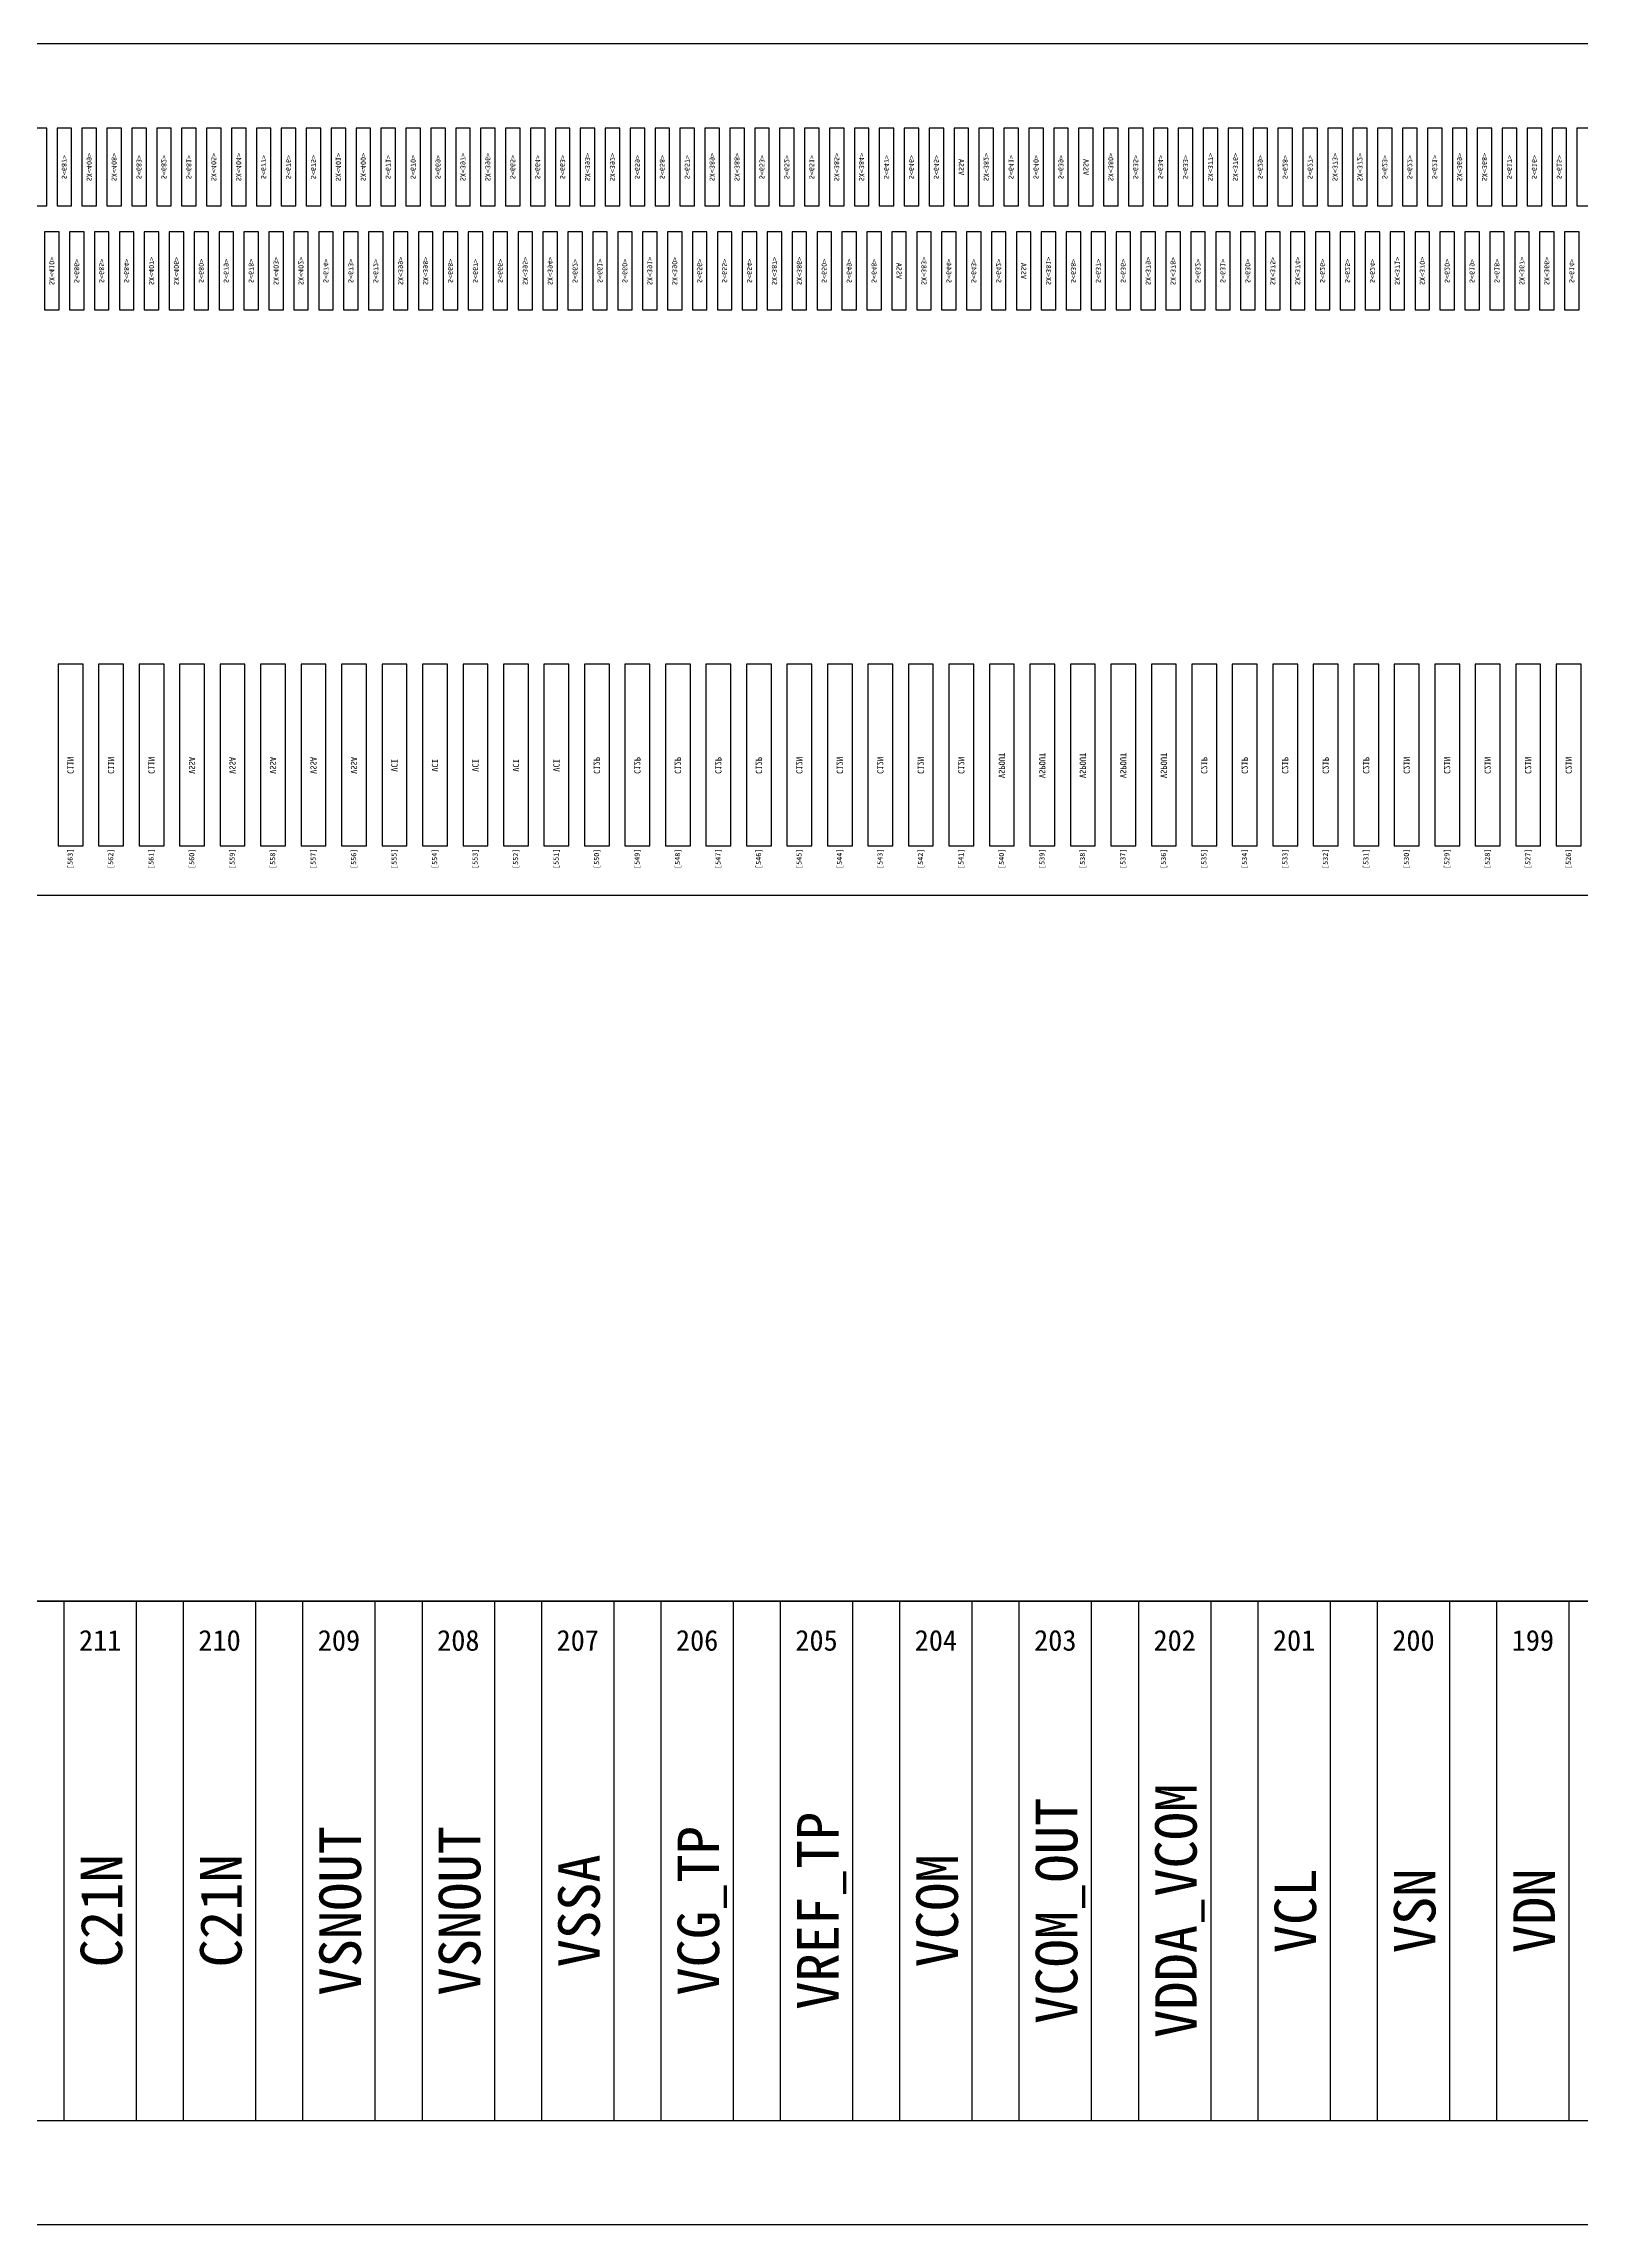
# Model space of a CAD drawing. Header units: millimetres. Extents: x 7349 to 7879, y -734 to -358.
# Drawn here: x 7441.149 to 7442.63, y -525.981 to -523.881 of the extents above; entities that cross this region are included whole.
import ezdxf
from ezdxf.enums import TextEntityAlignment as Align

# ---------------------------------------------------------------- set-up
doc = ezdxf.new("R2010")
doc.units = ezdxf.units.MM
doc.layers.add('FPC', color=42, linetype='Continuous')
doc.layers.add('标 注', color=3, linetype='Continuous')

# ---------------------------------------------------------------- blocks, each defined once
blk = doc.blocks.new('LCD')
at = {"color": 6}
blk.add_line((7370.5424, -538.5852), (7424.3824, -538.5852), dxfattribs=at)
for points in [[(7384.9624, -537.3052), (7409.9624, -537.3052), (7409.9624, -536.4852), (7384.9624, -536.4852)], [(7387.9094, -536.6415), (7387.9234, -536.6415), (7387.9234, -536.5665), (7387.9094, -536.5665)], [(7387.9094, -536.6415), (7387.9234, -536.6415), (7387.9234, -536.5665), (7387.9094, -536.5665)], [(7387.9334, -536.6415), (7387.9474, -536.6415), (7387.9474, -536.5665), (7387.9334, -536.5665)], [(7387.9334, -536.6415), (7387.9474, -536.6415), (7387.9474, -536.5665), (7387.9334, -536.5665)], [(7387.9574, -536.6415), (7387.9714, -536.6415), (7387.9714, -536.5665), (7387.9574, -536.5665)], [(7387.9574, -536.6415), (7387.9714, -536.6415), (7387.9714, -536.5665), (7387.9574, -536.5665)], [(7387.9814, -536.6415), (7387.9954, -536.6415), (7387.9954, -536.5665), (7387.9814, -536.5665)], [(7387.9814, -536.6415), (7387.9954, -536.6415), (7387.9954, -536.5665), (7387.9814, -536.5665)], [(7388.0054, -536.6415), (7388.0194, -536.6415), (7388.0194, -536.5665), (7388.0054, -536.5665)], [(7388.0054, -536.6415), (7388.0194, -536.6415), (7388.0194, -536.5665), (7388.0054, -536.5665)], [(7388.0294, -536.6415), (7388.0434, -536.6415), (7388.0434, -536.5665), (7388.0294, -536.5665)], [(7388.0294, -536.6415), (7388.0434, -536.6415), (7388.0434, -536.5665), (7388.0294, -536.5665)], [(7388.0534, -536.6415), (7388.0674, -536.6415), (7388.0674, -536.5665), (7388.0534, -536.5665)], [(7388.0534, -536.6415), (7388.0674, -536.6415), (7388.0674, -536.5665), (7388.0534, -536.5665)], [(7388.0774, -536.6415), (7388.0914, -536.6415), (7388.0914, -536.5665), (7388.0774, -536.5665)], [(7388.0774, -536.6415), (7388.0914, -536.6415), (7388.0914, -536.5665), (7388.0774, -536.5665)], [(7388.1014, -536.6415), (7388.1154, -536.6415), (7388.1154, -536.5665), (7388.1014, -536.5665)], [(7388.1014, -536.6415), (7388.1154, -536.6415), (7388.1154, -536.5665), (7388.1014, -536.5665)], [(7388.1254, -536.6415), (7388.1394, -536.6415), (7388.1394, -536.5665), (7388.1254, -536.5665)], [(7388.1254, -536.6415), (7388.1394, -536.6415), (7388.1394, -536.5665), (7388.1254, -536.5665)], [(7388.1494, -536.6415), (7388.1634, -536.6415), (7388.1634, -536.5665), (7388.1494, -536.5665)], [(7388.1494, -536.6415), (7388.1634, -536.6415), (7388.1634, -536.5665), (7388.1494, -536.5665)], [(7388.1734, -536.6415), (7388.1874, -536.6415), (7388.1874, -536.5665), (7388.1734, -536.5665)], [(7388.1734, -536.6415), (7388.1874, -536.6415), (7388.1874, -536.5665), (7388.1734, -536.5665)], [(7388.1974, -536.6415), (7388.2114, -536.6415), (7388.2114, -536.5665), (7388.1974, -536.5665)], [(7388.1974, -536.6415), (7388.2114, -536.6415), (7388.2114, -536.5665), (7388.1974, -536.5665)], [(7388.2214, -536.6415), (7388.2354, -536.6415), (7388.2354, -536.5665), (7388.2214, -536.5665)], [(7388.2214, -536.6415), (7388.2354, -536.6415), (7388.2354, -536.5665), (7388.2214, -536.5665)], [(7388.2454, -536.6415), (7388.2594, -536.6415), (7388.2594, -536.5665), (7388.2454, -536.5665)], [(7388.2454, -536.6415), (7388.2594, -536.6415), (7388.2594, -536.5665), (7388.2454, -536.5665)], [(7388.2694, -536.6415), (7388.2834, -536.6415), (7388.2834, -536.5665), (7388.2694, -536.5665)], [(7388.2694, -536.6415), (7388.2834, -536.6415), (7388.2834, -536.5665), (7388.2694, -536.5665)], [(7388.2934, -536.6415), (7388.3074, -536.6415), (7388.3074, -536.5665), (7388.2934, -536.5665)], [(7388.2934, -536.6415), (7388.3074, -536.6415), (7388.3074, -536.5665), (7388.2934, -536.5665)], [(7388.3174, -536.6415), (7388.3314, -536.6415), (7388.3314, -536.5665), (7388.3174, -536.5665)], [(7388.3174, -536.6415), (7388.3314, -536.6415), (7388.3314, -536.5665), (7388.3174, -536.5665)], [(7388.3414, -536.6415), (7388.3554, -536.6415), (7388.3554, -536.5665), (7388.3414, -536.5665)], [(7388.3414, -536.6415), (7388.3554, -536.6415), (7388.3554, -536.5665), (7388.3414, -536.5665)], [(7388.3654, -536.6415), (7388.3794, -536.6415), (7388.3794, -536.5665), (7388.3654, -536.5665)], [(7388.3654, -536.6415), (7388.3794, -536.6415), (7388.3794, -536.5665), (7388.3654, -536.5665)], [(7388.3894, -536.6415), (7388.4034, -536.6415), (7388.4034, -536.5665), (7388.3894, -536.5665)], [(7388.3894, -536.6415), (7388.4034, -536.6415), (7388.4034, -536.5665), (7388.3894, -536.5665)], [(7388.4134, -536.6415), (7388.4274, -536.6415), (7388.4274, -536.5665), (7388.4134, -536.5665)], [(7388.4134, -536.6415), (7388.4274, -536.6415), (7388.4274, -536.5665), (7388.4134, -536.5665)], [(7388.4374, -536.6415), (7388.4514, -536.6415), (7388.4514, -536.5665), (7388.4374, -536.5665)], [(7388.4374, -536.6415), (7388.4514, -536.6415), (7388.4514, -536.5665), (7388.4374, -536.5665)], [(7388.4614, -536.6415), (7388.4754, -536.6415), (7388.4754, -536.5665), (7388.4614, -536.5665)], [(7388.4614, -536.6415), (7388.4754, -536.6415), (7388.4754, -536.5665), (7388.4614, -536.5665)], [(7388.4854, -536.6415), (7388.4994, -536.6415), (7388.4994, -536.5665), (7388.4854, -536.5665)], [(7388.4854, -536.6415), (7388.4994, -536.6415), (7388.4994, -536.5665), (7388.4854, -536.5665)], [(7388.5094, -536.6415), (7388.5234, -536.6415), (7388.5234, -536.5665), (7388.5094, -536.5665)], [(7388.5094, -536.6415), (7388.5234, -536.6415), (7388.5234, -536.5665), (7388.5094, -536.5665)], [(7388.5334, -536.6415), (7388.5474, -536.6415), (7388.5474, -536.5665), (7388.5334, -536.5665)], [(7388.5334, -536.6415), (7388.5474, -536.6415), (7388.5474, -536.5665), (7388.5334, -536.5665)], [(7388.5574, -536.6415), (7388.5714, -536.6415), (7388.5714, -536.5665), (7388.5574, -536.5665)], [(7388.5574, -536.6415), (7388.5714, -536.6415), (7388.5714, -536.5665), (7388.5574, -536.5665)], [(7388.5814, -536.6415), (7388.5954, -536.6415), (7388.5954, -536.5665), (7388.5814, -536.5665)], [(7388.5814, -536.6415), (7388.5954, -536.6415), (7388.5954, -536.5665), (7388.5814, -536.5665)], [(7388.6054, -536.6415), (7388.6194, -536.6415), (7388.6194, -536.5665), (7388.6054, -536.5665)], [(7388.6054, -536.6415), (7388.6194, -536.6415), (7388.6194, -536.5665), (7388.6054, -536.5665)], [(7388.6294, -536.6415), (7388.6434, -536.6415), (7388.6434, -536.5665), (7388.6294, -536.5665)], [(7388.6294, -536.6415), (7388.6434, -536.6415), (7388.6434, -536.5665), (7388.6294, -536.5665)], [(7388.6534, -536.6415), (7388.6674, -536.6415), (7388.6674, -536.5665), (7388.6534, -536.5665)], [(7388.6534, -536.6415), (7388.6674, -536.6415), (7388.6674, -536.5665), (7388.6534, -536.5665)], [(7388.6774, -536.6415), (7388.6914, -536.6415), (7388.6914, -536.5665), (7388.6774, -536.5665)], [(7388.6774, -536.6415), (7388.6914, -536.6415), (7388.6914, -536.5665), (7388.6774, -536.5665)], [(7388.7014, -536.6415), (7388.7154, -536.6415), (7388.7154, -536.5665), (7388.7014, -536.5665)], [(7388.7014, -536.6415), (7388.7154, -536.6415), (7388.7154, -536.5665), (7388.7014, -536.5665)], [(7388.7254, -536.6415), (7388.7394, -536.6415), (7388.7394, -536.5665), (7388.7254, -536.5665)], [(7388.7254, -536.6415), (7388.7394, -536.6415), (7388.7394, -536.5665), (7388.7254, -536.5665)], [(7388.7494, -536.6415), (7388.7634, -536.6415), (7388.7634, -536.5665), (7388.7494, -536.5665)], [(7388.7494, -536.6415), (7388.7634, -536.6415), (7388.7634, -536.5665), (7388.7494, -536.5665)], [(7388.7734, -536.6415), (7388.7874, -536.6415), (7388.7874, -536.5665), (7388.7734, -536.5665)], [(7388.7734, -536.6415), (7388.7874, -536.6415), (7388.7874, -536.5665), (7388.7734, -536.5665)], [(7388.7974, -536.6415), (7388.8114, -536.6415), (7388.8114, -536.5665), (7388.7974, -536.5665)], [(7388.7974, -536.6415), (7388.8114, -536.6415), (7388.8114, -536.5665), (7388.7974, -536.5665)], [(7388.8214, -536.6415), (7388.8354, -536.6415), (7388.8354, -536.5665), (7388.8214, -536.5665)], [(7388.8214, -536.6415), (7388.8354, -536.6415), (7388.8354, -536.5665), (7388.8214, -536.5665)], [(7388.8454, -536.6415), (7388.8594, -536.6415), (7388.8594, -536.5665), (7388.8454, -536.5665)], [(7388.8454, -536.6415), (7388.8594, -536.6415), (7388.8594, -536.5665), (7388.8454, -536.5665)], [(7388.8694, -536.6415), (7388.8834, -536.6415), (7388.8834, -536.5665), (7388.8694, -536.5665)], [(7388.8694, -536.6415), (7388.8834, -536.6415), (7388.8834, -536.5665), (7388.8694, -536.5665)], [(7388.8934, -536.6415), (7388.9074, -536.6415), (7388.9074, -536.5665), (7388.8934, -536.5665)], [(7388.8934, -536.6415), (7388.9074, -536.6415), (7388.9074, -536.5665), (7388.8934, -536.5665)], [(7388.9174, -536.6415), (7388.9314, -536.6415), (7388.9314, -536.5665), (7388.9174, -536.5665)], [(7388.9174, -536.6415), (7388.9314, -536.6415), (7388.9314, -536.5665), (7388.9174, -536.5665)], [(7388.9414, -536.6415), (7388.9554, -536.6415), (7388.9554, -536.5665), (7388.9414, -536.5665)], [(7388.9414, -536.6415), (7388.9554, -536.6415), (7388.9554, -536.5665), (7388.9414, -536.5665)], [(7388.9654, -536.6415), (7388.9794, -536.6415), (7388.9794, -536.5665), (7388.9654, -536.5665)], [(7388.9654, -536.6415), (7388.9794, -536.6415), (7388.9794, -536.5665), (7388.9654, -536.5665)], [(7388.9894, -536.6415), (7389.0034, -536.6415), (7389.0034, -536.5665), (7388.9894, -536.5665)], [(7388.9894, -536.6415), (7389.0034, -536.6415), (7389.0034, -536.5665), (7388.9894, -536.5665)], [(7389.0134, -536.6415), (7389.0274, -536.6415), (7389.0274, -536.5665), (7389.0134, -536.5665)], [(7389.0134, -536.6415), (7389.0274, -536.6415), (7389.0274, -536.5665), (7389.0134, -536.5665)], [(7389.0374, -536.6415), (7389.0514, -536.6415), (7389.0514, -536.5665), (7389.0374, -536.5665)], [(7389.0374, -536.6415), (7389.0514, -536.6415), (7389.0514, -536.5665), (7389.0374, -536.5665)], [(7389.0614, -536.6415), (7389.0754, -536.6415), (7389.0754, -536.5665), (7389.0614, -536.5665)], [(7389.0614, -536.6415), (7389.0754, -536.6415), (7389.0754, -536.5665), (7389.0614, -536.5665)], [(7389.0854, -536.6415), (7389.0994, -536.6415), (7389.0994, -536.5665), (7389.0854, -536.5665)], [(7389.0854, -536.6415), (7389.0994, -536.6415), (7389.0994, -536.5665), (7389.0854, -536.5665)], [(7389.1094, -536.6415), (7389.1234, -536.6415), (7389.1234, -536.5665), (7389.1094, -536.5665)], [(7389.1094, -536.6415), (7389.1234, -536.6415), (7389.1234, -536.5665), (7389.1094, -536.5665)], [(7389.1334, -536.6415), (7389.1474, -536.6415), (7389.1474, -536.5665), (7389.1334, -536.5665)], [(7389.1334, -536.6415), (7389.1474, -536.6415), (7389.1474, -536.5665), (7389.1334, -536.5665)], [(7389.1574, -536.6415), (7389.1714, -536.6415), (7389.1714, -536.5665), (7389.1574, -536.5665)], [(7389.1574, -536.6415), (7389.1714, -536.6415), (7389.1714, -536.5665), (7389.1574, -536.5665)], [(7389.1814, -536.6415), (7389.1954, -536.6415), (7389.1954, -536.5665), (7389.1814, -536.5665)], [(7389.1814, -536.6415), (7389.1954, -536.6415), (7389.1954, -536.5665), (7389.1814, -536.5665)], [(7389.2054, -536.6415), (7389.2194, -536.6415), (7389.2194, -536.5665), (7389.2054, -536.5665)], [(7389.2054, -536.6415), (7389.2194, -536.6415), (7389.2194, -536.5665), (7389.2054, -536.5665)], [(7389.2294, -536.6415), (7389.2434, -536.6415), (7389.2434, -536.5665), (7389.2294, -536.5665)], [(7389.2294, -536.6415), (7389.2434, -536.6415), (7389.2434, -536.5665), (7389.2294, -536.5665)], [(7389.2534, -536.6415), (7389.2674, -536.6415), (7389.2674, -536.5665), (7389.2534, -536.5665)], [(7389.2534, -536.6415), (7389.2674, -536.6415), (7389.2674, -536.5665), (7389.2534, -536.5665)], [(7389.2774, -536.6415), (7389.2914, -536.6415), (7389.2914, -536.5665), (7389.2774, -536.5665)], [(7389.2774, -536.6415), (7389.2914, -536.6415), (7389.2914, -536.5665), (7389.2774, -536.5665)], [(7389.3014, -536.6415), (7389.3154, -536.6415), (7389.3154, -536.5665), (7389.3014, -536.5665)], [(7389.3014, -536.6415), (7389.3154, -536.6415), (7389.3154, -536.5665), (7389.3014, -536.5665)], [(7389.3254, -536.6415), (7389.3394, -536.6415), (7389.3394, -536.5665), (7389.3254, -536.5665)], [(7389.3254, -536.6415), (7389.3394, -536.6415), (7389.3394, -536.5665), (7389.3254, -536.5665)], [(7389.3494, -536.6415), (7389.3634, -536.6415), (7389.3634, -536.5665), (7389.3494, -536.5665)], [(7389.3494, -536.6415), (7389.3634, -536.6415), (7389.3634, -536.5665), (7389.3494, -536.5665)], [(7389.3734, -536.6415), (7389.3874, -536.6415), (7389.3874, -536.5665), (7389.3734, -536.5665)], [(7389.3734, -536.6415), (7389.3874, -536.6415), (7389.3874, -536.5665), (7389.3734, -536.5665)], [(7389.3974, -536.6415), (7389.4114, -536.6415), (7389.4114, -536.5665), (7389.3974, -536.5665)], [(7389.3974, -536.6415), (7389.4114, -536.6415), (7389.4114, -536.5665), (7389.3974, -536.5665)], [(7387.9214, -536.7415), (7387.9354, -536.7415), (7387.9354, -536.6665), (7387.9214, -536.6665)], [(7387.9214, -536.7415), (7387.9354, -536.7415), (7387.9354, -536.6665), (7387.9214, -536.6665)], [(7387.9454, -536.7415), (7387.9594, -536.7415), (7387.9594, -536.6665), (7387.9454, -536.6665)], [(7387.9454, -536.7415), (7387.9594, -536.7415), (7387.9594, -536.6665), (7387.9454, -536.6665)], [(7387.9694, -536.7415), (7387.9834, -536.7415), (7387.9834, -536.6665), (7387.9694, -536.6665)], [(7387.9694, -536.7415), (7387.9834, -536.7415), (7387.9834, -536.6665), (7387.9694, -536.6665)], [(7387.9934, -536.7415), (7388.0074, -536.7415), (7388.0074, -536.6665), (7387.9934, -536.6665)], [(7387.9934, -536.7415), (7388.0074, -536.7415), (7388.0074, -536.6665), (7387.9934, -536.6665)], [(7388.0174, -536.7415), (7388.0314, -536.7415), (7388.0314, -536.6665), (7388.0174, -536.6665)], [(7388.0174, -536.7415), (7388.0314, -536.7415), (7388.0314, -536.6665), (7388.0174, -536.6665)], [(7388.0414, -536.7415), (7388.0554, -536.7415), (7388.0554, -536.6665), (7388.0414, -536.6665)], [(7388.0414, -536.7415), (7388.0554, -536.7415), (7388.0554, -536.6665), (7388.0414, -536.6665)], [(7388.0654, -536.7415), (7388.0794, -536.7415), (7388.0794, -536.6665), (7388.0654, -536.6665)], [(7388.0654, -536.7415), (7388.0794, -536.7415), (7388.0794, -536.6665), (7388.0654, -536.6665)], [(7388.0894, -536.7415), (7388.1034, -536.7415), (7388.1034, -536.6665), (7388.0894, -536.6665)], [(7388.0894, -536.7415), (7388.1034, -536.7415), (7388.1034, -536.6665), (7388.0894, -536.6665)], [(7388.1134, -536.7415), (7388.1274, -536.7415), (7388.1274, -536.6665), (7388.1134, -536.6665)], [(7388.1134, -536.7415), (7388.1274, -536.7415), (7388.1274, -536.6665), (7388.1134, -536.6665)], [(7388.1374, -536.7415), (7388.1514, -536.7415), (7388.1514, -536.6665), (7388.1374, -536.6665)], [(7388.1374, -536.7415), (7388.1514, -536.7415), (7388.1514, -536.6665), (7388.1374, -536.6665)], [(7388.1614, -536.7415), (7388.1754, -536.7415), (7388.1754, -536.6665), (7388.1614, -536.6665)], [(7388.1614, -536.7415), (7388.1754, -536.7415), (7388.1754, -536.6665), (7388.1614, -536.6665)], [(7388.1854, -536.7415), (7388.1994, -536.7415), (7388.1994, -536.6665), (7388.1854, -536.6665)], [(7388.1854, -536.7415), (7388.1994, -536.7415), (7388.1994, -536.6665), (7388.1854, -536.6665)], [(7388.2094, -536.7415), (7388.2234, -536.7415), (7388.2234, -536.6665), (7388.2094, -536.6665)], [(7388.2094, -536.7415), (7388.2234, -536.7415), (7388.2234, -536.6665), (7388.2094, -536.6665)], [(7388.2334, -536.7415), (7388.2474, -536.7415), (7388.2474, -536.6665), (7388.2334, -536.6665)], [(7388.2334, -536.7415), (7388.2474, -536.7415), (7388.2474, -536.6665), (7388.2334, -536.6665)], [(7388.2574, -536.7415), (7388.2714, -536.7415), (7388.2714, -536.6665), (7388.2574, -536.6665)], [(7388.2574, -536.7415), (7388.2714, -536.7415), (7388.2714, -536.6665), (7388.2574, -536.6665)], [(7388.2814, -536.7415), (7388.2954, -536.7415), (7388.2954, -536.6665), (7388.2814, -536.6665)], [(7388.2814, -536.7415), (7388.2954, -536.7415), (7388.2954, -536.6665), (7388.2814, -536.6665)], [(7388.3054, -536.7415), (7388.3194, -536.7415), (7388.3194, -536.6665), (7388.3054, -536.6665)], [(7388.3054, -536.7415), (7388.3194, -536.7415), (7388.3194, -536.6665), (7388.3054, -536.6665)], [(7388.3294, -536.7415), (7388.3434, -536.7415), (7388.3434, -536.6665), (7388.3294, -536.6665)], [(7388.3294, -536.7415), (7388.3434, -536.7415), (7388.3434, -536.6665), (7388.3294, -536.6665)], [(7388.3534, -536.7415), (7388.3674, -536.7415), (7388.3674, -536.6665), (7388.3534, -536.6665)], [(7388.3534, -536.7415), (7388.3674, -536.7415), (7388.3674, -536.6665), (7388.3534, -536.6665)], [(7388.3774, -536.7415), (7388.3914, -536.7415), (7388.3914, -536.6665), (7388.3774, -536.6665)], [(7388.3774, -536.7415), (7388.3914, -536.7415), (7388.3914, -536.6665), (7388.3774, -536.6665)], [(7388.4014, -536.7415), (7388.4154, -536.7415), (7388.4154, -536.6665), (7388.4014, -536.6665)], [(7388.4014, -536.7415), (7388.4154, -536.7415), (7388.4154, -536.6665), (7388.4014, -536.6665)], [(7388.4254, -536.7415), (7388.4394, -536.7415), (7388.4394, -536.6665), (7388.4254, -536.6665)], [(7388.4254, -536.7415), (7388.4394, -536.7415), (7388.4394, -536.6665), (7388.4254, -536.6665)], [(7388.4494, -536.7415), (7388.4634, -536.7415), (7388.4634, -536.6665), (7388.4494, -536.6665)], [(7388.4494, -536.7415), (7388.4634, -536.7415), (7388.4634, -536.6665), (7388.4494, -536.6665)], [(7388.4734, -536.7415), (7388.4874, -536.7415), (7388.4874, -536.6665), (7388.4734, -536.6665)], [(7388.4734, -536.7415), (7388.4874, -536.7415), (7388.4874, -536.6665), (7388.4734, -536.6665)], [(7388.4974, -536.7415), (7388.5114, -536.7415), (7388.5114, -536.6665), (7388.4974, -536.6665)], [(7388.4974, -536.7415), (7388.5114, -536.7415), (7388.5114, -536.6665), (7388.4974, -536.6665)], [(7388.5214, -536.7415), (7388.5354, -536.7415), (7388.5354, -536.6665), (7388.5214, -536.6665)], [(7388.5214, -536.7415), (7388.5354, -536.7415), (7388.5354, -536.6665), (7388.5214, -536.6665)], [(7388.5454, -536.7415), (7388.5594, -536.7415), (7388.5594, -536.6665), (7388.5454, -536.6665)], [(7388.5454, -536.7415), (7388.5594, -536.7415), (7388.5594, -536.6665), (7388.5454, -536.6665)], [(7388.5694, -536.7415), (7388.5834, -536.7415), (7388.5834, -536.6665), (7388.5694, -536.6665)], [(7388.5694, -536.7415), (7388.5834, -536.7415), (7388.5834, -536.6665), (7388.5694, -536.6665)], [(7388.5934, -536.7415), (7388.6074, -536.7415), (7388.6074, -536.6665), (7388.5934, -536.6665)], [(7388.5934, -536.7415), (7388.6074, -536.7415), (7388.6074, -536.6665), (7388.5934, -536.6665)], [(7388.6174, -536.7415), (7388.6314, -536.7415), (7388.6314, -536.6665), (7388.6174, -536.6665)], [(7388.6174, -536.7415), (7388.6314, -536.7415), (7388.6314, -536.6665), (7388.6174, -536.6665)], [(7388.6414, -536.7415), (7388.6554, -536.7415), (7388.6554, -536.6665), (7388.6414, -536.6665)], [(7388.6414, -536.7415), (7388.6554, -536.7415), (7388.6554, -536.6665), (7388.6414, -536.6665)], [(7388.6654, -536.7415), (7388.6794, -536.7415), (7388.6794, -536.6665), (7388.6654, -536.6665)], [(7388.6654, -536.7415), (7388.6794, -536.7415), (7388.6794, -536.6665), (7388.6654, -536.6665)], [(7388.6894, -536.7415), (7388.7034, -536.7415), (7388.7034, -536.6665), (7388.6894, -536.6665)], [(7388.6894, -536.7415), (7388.7034, -536.7415), (7388.7034, -536.6665), (7388.6894, -536.6665)], [(7388.7134, -536.7415), (7388.7274, -536.7415), (7388.7274, -536.6665), (7388.7134, -536.6665)], [(7388.7134, -536.7415), (7388.7274, -536.7415), (7388.7274, -536.6665), (7388.7134, -536.6665)], [(7388.7374, -536.7415), (7388.7514, -536.7415), (7388.7514, -536.6665), (7388.7374, -536.6665)], [(7388.7374, -536.7415), (7388.7514, -536.7415), (7388.7514, -536.6665), (7388.7374, -536.6665)], [(7388.7614, -536.7415), (7388.7754, -536.7415), (7388.7754, -536.6665), (7388.7614, -536.6665)], [(7388.7614, -536.7415), (7388.7754, -536.7415), (7388.7754, -536.6665), (7388.7614, -536.6665)], [(7388.7854, -536.7415), (7388.7994, -536.7415), (7388.7994, -536.6665), (7388.7854, -536.6665)], [(7388.7854, -536.7415), (7388.7994, -536.7415), (7388.7994, -536.6665), (7388.7854, -536.6665)], [(7388.8094, -536.7415), (7388.8234, -536.7415), (7388.8234, -536.6665), (7388.8094, -536.6665)], [(7388.8094, -536.7415), (7388.8234, -536.7415), (7388.8234, -536.6665), (7388.8094, -536.6665)], [(7388.8334, -536.7415), (7388.8474, -536.7415), (7388.8474, -536.6665), (7388.8334, -536.6665)], [(7388.8334, -536.7415), (7388.8474, -536.7415), (7388.8474, -536.6665), (7388.8334, -536.6665)], [(7388.8574, -536.7415), (7388.8714, -536.7415), (7388.8714, -536.6665), (7388.8574, -536.6665)], [(7388.8574, -536.7415), (7388.8714, -536.7415), (7388.8714, -536.6665), (7388.8574, -536.6665)], [(7388.8814, -536.7415), (7388.8954, -536.7415), (7388.8954, -536.6665), (7388.8814, -536.6665)], [(7388.8814, -536.7415), (7388.8954, -536.7415), (7388.8954, -536.6665), (7388.8814, -536.6665)], [(7388.9054, -536.7415), (7388.9194, -536.7415), (7388.9194, -536.6665), (7388.9054, -536.6665)], [(7388.9054, -536.7415), (7388.9194, -536.7415), (7388.9194, -536.6665), (7388.9054, -536.6665)], [(7388.9294, -536.7415), (7388.9434, -536.7415), (7388.9434, -536.6665), (7388.9294, -536.6665)], [(7388.9294, -536.7415), (7388.9434, -536.7415), (7388.9434, -536.6665), (7388.9294, -536.6665)], [(7388.9534, -536.7415), (7388.9674, -536.7415), (7388.9674, -536.6665), (7388.9534, -536.6665)], [(7388.9534, -536.7415), (7388.9674, -536.7415), (7388.9674, -536.6665), (7388.9534, -536.6665)], [(7388.9774, -536.7415), (7388.9914, -536.7415), (7388.9914, -536.6665), (7388.9774, -536.6665)], [(7388.9774, -536.7415), (7388.9914, -536.7415), (7388.9914, -536.6665), (7388.9774, -536.6665)], [(7389.0014, -536.7415), (7389.0154, -536.7415), (7389.0154, -536.6665), (7389.0014, -536.6665)], [(7389.0014, -536.7415), (7389.0154, -536.7415), (7389.0154, -536.6665), (7389.0014, -536.6665)], [(7389.0254, -536.7415), (7389.0394, -536.7415), (7389.0394, -536.6665), (7389.0254, -536.6665)], [(7389.0254, -536.7415), (7389.0394, -536.7415), (7389.0394, -536.6665), (7389.0254, -536.6665)], [(7389.0494, -536.7415), (7389.0634, -536.7415), (7389.0634, -536.6665), (7389.0494, -536.6665)], [(7389.0494, -536.7415), (7389.0634, -536.7415), (7389.0634, -536.6665), (7389.0494, -536.6665)], [(7389.0734, -536.7415), (7389.0874, -536.7415), (7389.0874, -536.6665), (7389.0734, -536.6665)], [(7389.0734, -536.7415), (7389.0874, -536.7415), (7389.0874, -536.6665), (7389.0734, -536.6665)], [(7389.0974, -536.7415), (7389.1114, -536.7415), (7389.1114, -536.6665), (7389.0974, -536.6665)], [(7389.0974, -536.7415), (7389.1114, -536.7415), (7389.1114, -536.6665), (7389.0974, -536.6665)], [(7389.1214, -536.7415), (7389.1354, -536.7415), (7389.1354, -536.6665), (7389.1214, -536.6665)], [(7389.1214, -536.7415), (7389.1354, -536.7415), (7389.1354, -536.6665), (7389.1214, -536.6665)], [(7389.1454, -536.7415), (7389.1594, -536.7415), (7389.1594, -536.6665), (7389.1454, -536.6665)], [(7389.1454, -536.7415), (7389.1594, -536.7415), (7389.1594, -536.6665), (7389.1454, -536.6665)], [(7389.1694, -536.7415), (7389.1834, -536.7415), (7389.1834, -536.6665), (7389.1694, -536.6665)], [(7389.1694, -536.7415), (7389.1834, -536.7415), (7389.1834, -536.6665), (7389.1694, -536.6665)], [(7389.1934, -536.7415), (7389.2074, -536.7415), (7389.2074, -536.6665), (7389.1934, -536.6665)], [(7389.1934, -536.7415), (7389.2074, -536.7415), (7389.2074, -536.6665), (7389.1934, -536.6665)], [(7389.2174, -536.7415), (7389.2314, -536.7415), (7389.2314, -536.6665), (7389.2174, -536.6665)], [(7389.2174, -536.7415), (7389.2314, -536.7415), (7389.2314, -536.6665), (7389.2174, -536.6665)], [(7389.2414, -536.7415), (7389.2554, -536.7415), (7389.2554, -536.6665), (7389.2414, -536.6665)], [(7389.2414, -536.7415), (7389.2554, -536.7415), (7389.2554, -536.6665), (7389.2414, -536.6665)], [(7389.2654, -536.7415), (7389.2794, -536.7415), (7389.2794, -536.6665), (7389.2654, -536.6665)], [(7389.2654, -536.7415), (7389.2794, -536.7415), (7389.2794, -536.6665), (7389.2654, -536.6665)], [(7389.2894, -536.7415), (7389.3034, -536.7415), (7389.3034, -536.6665), (7389.2894, -536.6665)], [(7389.2894, -536.7415), (7389.3034, -536.7415), (7389.3034, -536.6665), (7389.2894, -536.6665)], [(7389.3134, -536.7415), (7389.3274, -536.7415), (7389.3274, -536.6665), (7389.3134, -536.6665)], [(7389.3134, -536.7415), (7389.3274, -536.7415), (7389.3274, -536.6665), (7389.3134, -536.6665)], [(7389.3374, -536.7415), (7389.3514, -536.7415), (7389.3514, -536.6665), (7389.3374, -536.6665)], [(7389.3374, -536.7415), (7389.3514, -536.7415), (7389.3514, -536.6665), (7389.3374, -536.6665)], [(7389.3614, -536.7415), (7389.3754, -536.7415), (7389.3754, -536.6665), (7389.3614, -536.6665)], [(7389.3614, -536.7415), (7389.3754, -536.7415), (7389.3754, -536.6665), (7389.3614, -536.6665)], [(7389.3854, -536.7415), (7389.3994, -536.7415), (7389.3994, -536.6665), (7389.3854, -536.6665)], [(7389.3854, -536.7415), (7389.3994, -536.7415), (7389.3994, -536.6665), (7389.3854, -536.6665)], [(7387.9344, -537.2577), (7387.9584, -537.2577), (7387.9584, -537.0827), (7387.9344, -537.0827)], [(7387.9344, -537.2577), (7387.9584, -537.2577), (7387.9584, -537.0827), (7387.9344, -537.0827)], [(7387.9734, -537.2577), (7387.9974, -537.2577), (7387.9974, -537.0827), (7387.9734, -537.0827)], [(7387.9734, -537.2577), (7387.9974, -537.2577), (7387.9974, -537.0827), (7387.9734, -537.0827)], [(7388.0124, -537.2577), (7388.0364, -537.2577), (7388.0364, -537.0827), (7388.0124, -537.0827)], [(7388.0124, -537.2577), (7388.0364, -537.2577), (7388.0364, -537.0827), (7388.0124, -537.0827)], [(7388.0514, -537.2577), (7388.0754, -537.2577), (7388.0754, -537.0827), (7388.0514, -537.0827)], [(7388.0514, -537.2577), (7388.0754, -537.2577), (7388.0754, -537.0827), (7388.0514, -537.0827)], [(7388.0904, -537.2577), (7388.1144, -537.2577), (7388.1144, -537.0827), (7388.0904, -537.0827)], [(7388.0904, -537.2577), (7388.1144, -537.2577), (7388.1144, -537.0827), (7388.0904, -537.0827)], [(7388.1294, -537.2577), (7388.1534, -537.2577), (7388.1534, -537.0827), (7388.1294, -537.0827)], [(7388.1294, -537.2577), (7388.1534, -537.2577), (7388.1534, -537.0827), (7388.1294, -537.0827)], [(7388.1684, -537.2577), (7388.1924, -537.2577), (7388.1924, -537.0827), (7388.1684, -537.0827)], [(7388.1684, -537.2577), (7388.1924, -537.2577), (7388.1924, -537.0827), (7388.1684, -537.0827)], [(7388.2074, -537.2577), (7388.2314, -537.2577), (7388.2314, -537.0827), (7388.2074, -537.0827)], [(7388.2074, -537.2577), (7388.2314, -537.2577), (7388.2314, -537.0827), (7388.2074, -537.0827)], [(7388.2464, -537.2577), (7388.2704, -537.2577), (7388.2704, -537.0827), (7388.2464, -537.0827)], [(7388.2464, -537.2577), (7388.2704, -537.2577), (7388.2704, -537.0827), (7388.2464, -537.0827)], [(7388.2854, -537.2577), (7388.3094, -537.2577), (7388.3094, -537.0827), (7388.2854, -537.0827)], [(7388.2854, -537.2577), (7388.3094, -537.2577), (7388.3094, -537.0827), (7388.2854, -537.0827)], [(7388.3244, -537.2577), (7388.3484, -537.2577), (7388.3484, -537.0827), (7388.3244, -537.0827)], [(7388.3244, -537.2577), (7388.3484, -537.2577), (7388.3484, -537.0827), (7388.3244, -537.0827)], [(7388.3634, -537.2577), (7388.3874, -537.2577), (7388.3874, -537.0827), (7388.3634, -537.0827)], [(7388.3634, -537.2577), (7388.3874, -537.2577), (7388.3874, -537.0827), (7388.3634, -537.0827)], [(7388.4024, -537.2577), (7388.4264, -537.2577), (7388.4264, -537.0827), (7388.4024, -537.0827)], [(7388.4024, -537.2577), (7388.4264, -537.2577), (7388.4264, -537.0827), (7388.4024, -537.0827)], [(7388.4414, -537.2577), (7388.4654, -537.2577), (7388.4654, -537.0827), (7388.4414, -537.0827)], [(7388.4414, -537.2577), (7388.4654, -537.2577), (7388.4654, -537.0827), (7388.4414, -537.0827)], [(7388.4804, -537.2577), (7388.5044, -537.2577), (7388.5044, -537.0827), (7388.4804, -537.0827)], [(7388.4804, -537.2577), (7388.5044, -537.2577), (7388.5044, -537.0827), (7388.4804, -537.0827)], [(7388.5194, -537.2577), (7388.5434, -537.2577), (7388.5434, -537.0827), (7388.5194, -537.0827)], [(7388.5194, -537.2577), (7388.5434, -537.2577), (7388.5434, -537.0827), (7388.5194, -537.0827)], [(7388.5584, -537.2577), (7388.5824, -537.2577), (7388.5824, -537.0827), (7388.5584, -537.0827)], [(7388.5584, -537.2577), (7388.5824, -537.2577), (7388.5824, -537.0827), (7388.5584, -537.0827)], [(7388.5974, -537.2577), (7388.6214, -537.2577), (7388.6214, -537.0827), (7388.5974, -537.0827)], [(7388.5974, -537.2577), (7388.6214, -537.2577), (7388.6214, -537.0827), (7388.5974, -537.0827)], [(7388.6364, -537.2577), (7388.6604, -537.2577), (7388.6604, -537.0827), (7388.6364, -537.0827)], [(7388.6364, -537.2577), (7388.6604, -537.2577), (7388.6604, -537.0827), (7388.6364, -537.0827)], [(7388.6754, -537.2577), (7388.6994, -537.2577), (7388.6994, -537.0827), (7388.6754, -537.0827)], [(7388.6754, -537.2577), (7388.6994, -537.2577), (7388.6994, -537.0827), (7388.6754, -537.0827)], [(7388.7144, -537.2577), (7388.7384, -537.2577), (7388.7384, -537.0827), (7388.7144, -537.0827)], [(7388.7144, -537.2577), (7388.7384, -537.2577), (7388.7384, -537.0827), (7388.7144, -537.0827)], [(7388.7534, -537.2577), (7388.7774, -537.2577), (7388.7774, -537.0827), (7388.7534, -537.0827)], [(7388.7534, -537.2577), (7388.7774, -537.2577), (7388.7774, -537.0827), (7388.7534, -537.0827)], [(7388.7924, -537.2577), (7388.8164, -537.2577), (7388.8164, -537.0827), (7388.7924, -537.0827)], [(7388.7924, -537.2577), (7388.8164, -537.2577), (7388.8164, -537.0827), (7388.7924, -537.0827)], [(7388.8314, -537.2577), (7388.8554, -537.2577), (7388.8554, -537.0827), (7388.8314, -537.0827)], [(7388.8314, -537.2577), (7388.8554, -537.2577), (7388.8554, -537.0827), (7388.8314, -537.0827)], [(7388.8704, -537.2577), (7388.8944, -537.2577), (7388.8944, -537.0827), (7388.8704, -537.0827)], [(7388.8704, -537.2577), (7388.8944, -537.2577), (7388.8944, -537.0827), (7388.8704, -537.0827)], [(7388.9094, -537.2577), (7388.9334, -537.2577), (7388.9334, -537.0827), (7388.9094, -537.0827)], [(7388.9094, -537.2577), (7388.9334, -537.2577), (7388.9334, -537.0827), (7388.9094, -537.0827)], [(7388.9484, -537.2577), (7388.9724, -537.2577), (7388.9724, -537.0827), (7388.9484, -537.0827)], [(7388.9484, -537.2577), (7388.9724, -537.2577), (7388.9724, -537.0827), (7388.9484, -537.0827)], [(7388.9874, -537.2577), (7389.0114, -537.2577), (7389.0114, -537.0827), (7388.9874, -537.0827)], [(7388.9874, -537.2577), (7389.0114, -537.2577), (7389.0114, -537.0827), (7388.9874, -537.0827)], [(7389.0264, -537.2577), (7389.0504, -537.2577), (7389.0504, -537.0827), (7389.0264, -537.0827)], [(7389.0264, -537.2577), (7389.0504, -537.2577), (7389.0504, -537.0827), (7389.0264, -537.0827)], [(7389.0654, -537.2577), (7389.0894, -537.2577), (7389.0894, -537.0827), (7389.0654, -537.0827)], [(7389.0654, -537.2577), (7389.0894, -537.2577), (7389.0894, -537.0827), (7389.0654, -537.0827)], [(7389.1044, -537.2577), (7389.1284, -537.2577), (7389.1284, -537.0827), (7389.1044, -537.0827)], [(7389.1044, -537.2577), (7389.1284, -537.2577), (7389.1284, -537.0827), (7389.1044, -537.0827)], [(7389.1434, -537.2577), (7389.1674, -537.2577), (7389.1674, -537.0827), (7389.1434, -537.0827)], [(7389.1434, -537.2577), (7389.1674, -537.2577), (7389.1674, -537.0827), (7389.1434, -537.0827)], [(7389.1824, -537.2577), (7389.2064, -537.2577), (7389.2064, -537.0827), (7389.1824, -537.0827)], [(7389.1824, -537.2577), (7389.2064, -537.2577), (7389.2064, -537.0827), (7389.1824, -537.0827)], [(7389.2214, -537.2577), (7389.2454, -537.2577), (7389.2454, -537.0827), (7389.2214, -537.0827)], [(7389.2214, -537.2577), (7389.2454, -537.2577), (7389.2454, -537.0827), (7389.2214, -537.0827)], [(7389.2604, -537.2577), (7389.2844, -537.2577), (7389.2844, -537.0827), (7389.2604, -537.0827)], [(7389.2604, -537.2577), (7389.2844, -537.2577), (7389.2844, -537.0827), (7389.2604, -537.0827)], [(7389.2994, -537.2577), (7389.3234, -537.2577), (7389.3234, -537.0827), (7389.2994, -537.0827)], [(7389.2994, -537.2577), (7389.3234, -537.2577), (7389.3234, -537.0827), (7389.2994, -537.0827)], [(7389.3384, -537.2577), (7389.3624, -537.2577), (7389.3624, -537.0827), (7389.3384, -537.0827)], [(7389.3384, -537.2577), (7389.3624, -537.2577), (7389.3624, -537.0827), (7389.3384, -537.0827)], [(7389.3774, -537.2577), (7389.4014, -537.2577), (7389.4014, -537.0827), (7389.3774, -537.0827)], [(7389.3774, -537.2577), (7389.4014, -537.2577), (7389.4014, -537.0827), (7389.3774, -537.0827)], [(7382.0249, -538.4852), (7412.8999, -538.4852), (7412.8999, -537.9852), (7382.0249, -537.9852)], [(7387.9399, -538.4852), (7388.0099, -538.4852), (7388.0099, -537.9852), (7387.9399, -537.9852)], [(7388.0549, -538.4852), (7388.1249, -538.4852), (7388.1249, -537.9852), (7388.0549, -537.9852)], [(7388.1699, -538.4852), (7388.2399, -538.4852), (7388.2399, -537.9852), (7388.1699, -537.9852)], [(7388.2849, -538.4852), (7388.3549, -538.4852), (7388.3549, -537.9852), (7388.2849, -537.9852)], [(7388.3999, -538.4852), (7388.4699, -538.4852), (7388.4699, -537.9852), (7388.3999, -537.9852)], [(7388.5149, -538.4852), (7388.5849, -538.4852), (7388.5849, -537.9852), (7388.5149, -537.9852)], [(7388.6299, -538.4852), (7388.6999, -538.4852), (7388.6999, -537.9852), (7388.6299, -537.9852)], [(7388.7449, -538.4852), (7388.8149, -538.4852), (7388.8149, -537.9852), (7388.7449, -537.9852)], [(7388.8599, -538.4852), (7388.9299, -538.4852), (7388.9299, -537.9852), (7388.8599, -537.9852)], [(7388.9749, -538.4852), (7389.0449, -538.4852), (7389.0449, -537.9852), (7388.9749, -537.9852)], [(7389.0899, -538.4852), (7389.1599, -538.4852), (7389.1599, -537.9852), (7389.0899, -537.9852)], [(7389.2049, -538.4852), (7389.2749, -538.4852), (7389.2749, -537.9852), (7389.2049, -537.9852)], [(7389.3199, -538.4852), (7389.3899, -538.4852), (7389.3899, -537.9852), (7389.3199, -537.9852)]]:
    blk.add_lwpolyline(points, close=True, dxfattribs=at)
at = {"color": 6, "text_generation_flag": 4}
for s, height, p in [('S<687>', 0.005, (7387.9404, -536.604)), ('SX<409>', 0.005, (7387.9644, -536.604)), ('SX<408>', 0.005, (7387.9884, -536.604)), ('S<683>', 0.005, (7388.0124, -536.604)), ('S<682>', 0.005, (7388.0364, -536.604)), ('S<681>', 0.005, (7388.0604, -536.604)), ('SX<405>', 0.005, (7388.0844, -536.604)), ('SX<404>', 0.005, (7388.1084, -536.604)), ('S<677>', 0.005, (7388.1324, -536.604)), ('S<676>', 0.005, (7388.1564, -536.604)), ('S<675>', 0.005, (7388.1804, -536.604)), ('SX<401>', 0.005, (7388.2044, -536.604)), ('SX<400>', 0.005, (7388.2284, -536.604)), ('S<671>', 0.005, (7388.2524, -536.604)), ('S<670>', 0.005, (7388.2764, -536.604)), ('S<669>', 0.005, (7388.3004, -536.604)), ('SX<397>', 0.005, (7388.3244, -536.604)), ('SX<396>', 0.005, (7388.3484, -536.604)), ('S<665>', 0.005, (7388.3724, -536.604)), ('S<664>', 0.005, (7388.3964, -536.604)), ('S<663>', 0.005, (7388.4204, -536.604)), ('SX<393>', 0.005, (7388.4444, -536.604)), ('SX<392>', 0.005, (7388.4684, -536.604)), ('S<659>', 0.005, (7388.4924, -536.604)), ('S<658>', 0.005, (7388.5164, -536.604)), ('S<657>', 0.005, (7388.5404, -536.604)), ('SX<389>', 0.005, (7388.5644, -536.604)), ('SX<388>', 0.005, (7388.5884, -536.604)), ('S<653>', 0.005, (7388.6124, -536.604)), ('S<652>', 0.005, (7388.6364, -536.604)), ('S<651>', 0.005, (7388.6604, -536.604)), ('SX<385>', 0.005, (7388.6844, -536.604)), ('SX<384>', 0.005, (7388.7084, -536.604)), ('S<647>', 0.005, (7388.7324, -536.604)), ('S<646>', 0.005, (7388.7564, -536.604)), ('S<645>', 0.005, (7388.7804, -536.604)), ('VSSA', 0.005, (7388.8044, -536.604)), ('SX<382>', 0.005, (7388.8284, -536.604)), ('S<641>', 0.005, (7388.8524, -536.604)), ('S<640>', 0.005, (7388.8764, -536.604)), ('S<639>', 0.005, (7388.9004, -536.604)), ('VSSA', 0.005, (7388.9244, -536.604)), ('SX<380>', 0.005, (7388.9484, -536.604)), ('S<635>', 0.005, (7388.9724, -536.604)), ('S<634>', 0.005, (7388.9964, -536.604)), ('S<633>', 0.005, (7389.0204, -536.604)), ('SX<377>', 0.005, (7389.0444, -536.604)), ('SX<376>', 0.005, (7389.0684, -536.604)), ('S<629>', 0.005, (7389.0924, -536.604)), ('S<628>', 0.005, (7389.1164, -536.604)), ('S<627>', 0.005, (7389.1404, -536.604)), ('SX<373>', 0.005, (7389.1644, -536.604)), ('SX<372>', 0.005, (7389.1884, -536.604)), ('S<623>', 0.005, (7389.2124, -536.604)), ('S<622>', 0.005, (7389.2364, -536.604)), ('S<621>', 0.005, (7389.2604, -536.604)), ('SX<369>', 0.005, (7389.2844, -536.604)), ('SX<368>', 0.005, (7389.3084, -536.604)), ('S<617>', 0.005, (7389.3324, -536.604)), ('S<616>', 0.005, (7389.3564, -536.604)), ('S<615>', 0.005, (7389.3804, -536.604)), ('SX<410>', 0.005, (7387.9284, -536.704)), ('S<686>', 0.005, (7387.9524, -536.704)), ('S<685>', 0.005, (7387.9764, -536.704)), ('S<684>', 0.005, (7388.0004, -536.704)), ('SX<407>', 0.005, (7388.0244, -536.704)), ('SX<406>', 0.005, (7388.0484, -536.704)), ('S<680>', 0.005, (7388.0724, -536.704)), ('S<679>', 0.005, (7388.0964, -536.704)), ('S<678>', 0.005, (7388.1204, -536.704)), ('SX<403>', 0.005, (7388.1444, -536.704)), ('SX<402>', 0.005, (7388.1684, -536.704)), ('S<674>', 0.005, (7388.1924, -536.704)), ('S<673>', 0.005, (7388.2164, -536.704)), ('S<672>', 0.005, (7388.2404, -536.704)), ('SX<399>', 0.005, (7388.2644, -536.704)), ('SX<398>', 0.005, (7388.2884, -536.704)), ('S<668>', 0.005, (7388.3124, -536.704)), ('S<667>', 0.005, (7388.3364, -536.704)), ('S<666>', 0.005, (7388.3604, -536.704)), ('SX<395>', 0.005, (7388.3844, -536.704)), ('SX<394>', 0.005, (7388.4084, -536.704)), ('S<662>', 0.005, (7388.4324, -536.704)), ('S<661>', 0.005, (7388.4564, -536.704)), ('S<660>', 0.005, (7388.4804, -536.704)), ('SX<391>', 0.005, (7388.5044, -536.704)), ('SX<390>', 0.005, (7388.5284, -536.704)), ('S<656>', 0.005, (7388.5524, -536.704)), ('S<655>', 0.005, (7388.5764, -536.704)), ('S<654>', 0.005, (7388.6004, -536.704)), ('SX<387>', 0.005, (7388.6244, -536.704)), ('SX<386>', 0.005, (7388.6484, -536.704)), ('S<650>', 0.005, (7388.6724, -536.704)), ('S<649>', 0.005, (7388.6964, -536.704)), ('S<648>', 0.005, (7388.7204, -536.704)), ('SX<383>', 0.005, (7388.7684, -536.704)), ('S<644>', 0.005, (7388.7924, -536.704)), ('S<643>', 0.005, (7388.8164, -536.704)), ('S<642>', 0.005, (7388.8404, -536.704)), ('SX<381>', 0.005, (7388.8884, -536.704)), ('S<638>', 0.005, (7388.9124, -536.704)), ('S<637>', 0.005, (7388.9364, -536.704)), ('S<636>', 0.005, (7388.9604, -536.704)), ('SX<379>', 0.005, (7388.9844, -536.704)), ('SX<378>', 0.005, (7389.0084, -536.704)), ('S<632>', 0.005, (7389.0324, -536.704)), ('S<631>', 0.005, (7389.0564, -536.704)), ('S<630>', 0.005, (7389.0804, -536.704)), ('SX<375>', 0.005, (7389.1044, -536.704)), ('SX<374>', 0.005, (7389.1284, -536.704)), ('S<626>', 0.005, (7389.1524, -536.704)), ('S<625>', 0.005, (7389.1764, -536.704)), ('S<624>', 0.005, (7389.2004, -536.704)), ('SX<371>', 0.005, (7389.2244, -536.704)), ('SX<370>', 0.005, (7389.2484, -536.704)), ('S<620>', 0.005, (7389.2724, -536.704)), ('S<619>', 0.005, (7389.2964, -536.704)), ('S<618>', 0.005, (7389.3204, -536.704)), ('SX<367>', 0.005, (7389.3444, -536.704)), ('SX<366>', 0.005, (7389.3684, -536.704)), ('S<614>', 0.005, (7389.3924, -536.704)), ('VSSA', 0.005, (7388.7444, -536.704)), ('VSSA', 0.005, (7388.8644, -536.704)), ('C11N', 0.006, (7387.9464, -537.1802)), ('C11N', 0.006, (7387.9854, -537.1802)), ('C11N', 0.006, (7388.0244, -537.1802)), ('VSSA', 0.006, (7388.0634, -537.1802)), ('VSSA', 0.006, (7388.1024, -537.1802)), ('VSSA', 0.006, (7388.1414, -537.1802)), ('VSSA', 0.006, (7388.1804, -537.1802)), ('VSSA', 0.006, (7388.2194, -537.1802)), ('VCI', 0.006, (7388.2584, -537.1802)), ('VCI', 0.006, (7388.2974, -537.1802)), ('VCI', 0.006, (7388.3364, -537.1802)), ('VCI', 0.006, (7388.3754, -537.1802)), ('VCI', 0.006, (7388.4144, -537.1802)), ('C12P', 0.006, (7388.4534, -537.1802)), ('C12P', 0.006, (7388.4924, -537.1802)), ('C12P', 0.006, (7388.5314, -537.1802)), ('C12P', 0.006, (7388.5704, -537.1802)), ('C12P', 0.006, (7388.6094, -537.1802)), ('C12N', 0.006, (7388.6484, -537.1802)), ('C12N', 0.006, (7388.6874, -537.1802)), ('C12N', 0.006, (7388.7264, -537.1802)), ('C12N', 0.006, (7388.7654, -537.1802)), ('C12N', 0.006, (7388.8044, -537.1802)), ('VSPOUT', 0.006, (7388.8434, -537.1802)), ('VSPOUT', 0.006, (7388.8824, -537.1802)), ('VSPOUT', 0.006, (7388.9214, -537.1802)), ('VSPOUT', 0.006, (7388.9604, -537.1802)), ('VSPOUT', 0.006, (7388.9994, -537.1802)), ('C21P', 0.006, (7389.0384, -537.1802)), ('C21P', 0.006, (7389.0774, -537.1802)), ('C21P', 0.006, (7389.1164, -537.1802)), ('C21P', 0.006, (7389.1554, -537.1802)), ('C21P', 0.006, (7389.1944, -537.1802)), ('C21N', 0.006, (7389.2334, -537.1802)), ('C21N', 0.006, (7389.2724, -537.1802)), ('C21N', 0.006, (7389.3114, -537.1802)), ('C21N', 0.006, (7389.3504, -537.1802)), ('C21N', 0.006, (7389.3894, -537.1802))]:
    blk.add_text(s, height=height, rotation=90, dxfattribs=at).set_placement(p, align=Align.MIDDLE_CENTER)
at = {"color": 6}
for s, height, p in [('[563]', 0.005, (7387.946, -537.2701)), ('[562]', 0.005, (7387.985, -537.2701)), ('[561]', 0.005, (7388.024, -537.2701)), ('[560]', 0.005, (7388.063, -537.2701)), ('[559]', 0.005, (7388.102, -537.2701)), ('[558]', 0.005, (7388.141, -537.2701)), ('[557]', 0.005, (7388.18, -537.2701)), ('[556]', 0.005, (7388.219, -537.2701)), ('[555]', 0.005, (7388.258, -537.2701)), ('[554]', 0.005, (7388.297, -537.2701)), ('[553]', 0.005, (7388.336, -537.2701)), ('[552]', 0.005, (7388.375, -537.2701)), ('[551]', 0.005, (7388.414, -537.2701)), ('[550]', 0.005, (7388.453, -537.2701)), ('[549]', 0.005, (7388.492, -537.2701)), ('[548]', 0.005, (7388.531, -537.2701)), ('[547]', 0.005, (7388.57, -537.2701)), ('[546]', 0.005, (7388.609, -537.2701)), ('[545]', 0.005, (7388.648, -537.2701)), ('[544]', 0.005, (7388.687, -537.2701)), ('[543]', 0.005, (7388.726, -537.2701)), ('[542]', 0.005, (7388.765, -537.2701)), ('[541]', 0.005, (7388.804, -537.2701)), ('[540]', 0.005, (7388.843, -537.2701)), ('[539]', 0.005, (7388.882, -537.2701)), ('[538]', 0.005, (7388.921, -537.2701)), ('[537]', 0.005, (7388.96, -537.2701)), ('[536]', 0.005, (7388.999, -537.2701)), ('[535]', 0.005, (7389.038, -537.2701)), ('[534]', 0.005, (7389.077, -537.2701)), ('[533]', 0.005, (7389.116, -537.2701)), ('[532]', 0.005, (7389.155, -537.2701)), ('[531]', 0.005, (7389.194, -537.2701)), ('[530]', 0.005, (7389.233, -537.2701)), ('[529]', 0.005, (7389.272, -537.2701)), ('[528]', 0.005, (7389.311, -537.2701)), ('[527]', 0.005, (7389.35, -537.2701)), ('[526]', 0.005, (7389.389, -537.2701)), ('VDDA_VCOM', 0.04, (7389.0111, -538.2832)), ('VCOM_OUT', 0.04, (7388.8961, -538.2832)), ('VSNOUT', 0.04, (7388.2061, -538.2832)), ('VSNOUT', 0.04, (7388.3211, -538.2832)), ('VCG_TP', 0.04, (7388.5511, -538.2832)), ('VREF_TP', 0.04, (7388.6661, -538.2832)), ('VSSA', 0.04, (7388.4361, -538.2832)), ('C21N', 0.04, (7387.9761, -538.2832)), ('C21N', 0.04, (7388.0911, -538.2832)), ('VCOM', 0.04, (7388.7811, -538.2832)), ('VCL', 0.04, (7389.1261, -538.2832)), ('VSN', 0.04, (7389.2411, -538.2832)), ('VDN', 0.04, (7389.3561, -538.2832))]:
    blk.add_text(s, height=height, rotation=90, dxfattribs=at).set_placement(p, align=Align.MIDDLE_CENTER)
for s, p in [('211', (7387.9749, -538.0227)), ('210', (7388.0899, -538.0227)), ('209', (7388.2049, -538.0227)), ('208', (7388.3199, -538.0227)), ('207', (7388.4349, -538.0227)), ('206', (7388.5499, -538.0227)), ('205', (7388.6649, -538.0227)), ('204', (7388.7799, -538.0227)), ('203', (7388.8949, -538.0227)), ('202', (7389.0099, -538.0227)), ('201', (7389.1249, -538.0227)), ('200', (7389.2399, -538.0227)), ('199', (7389.3549, -538.0227))]:
    blk.add_text(s, height=0.02, dxfattribs=at).set_placement(p, align=Align.MIDDLE_CENTER)

msp = doc.modelspace()

# ---------------------------------------------------------------- linework, layer by layer
at = {"color": 6}
for points in [[(7435.2537, -525.8812), (7466.1287, -525.8812), (7466.1287, -525.3812), (7435.2537, -525.3812)], [(7441.1687, -525.8812), (7441.2387, -525.8812), (7441.2387, -525.3812), (7441.1687, -525.3812)], [(7441.2837, -525.8812), (7441.3537, -525.8812), (7441.3537, -525.3812), (7441.2837, -525.3812)], [(7441.3987, -525.8812), (7441.4687, -525.8812), (7441.4687, -525.3812), (7441.3987, -525.3812)], [(7441.5137, -525.8812), (7441.5837, -525.8812), (7441.5837, -525.3812), (7441.5137, -525.3812)], [(7441.6287, -525.8812), (7441.6987, -525.8812), (7441.6987, -525.3812), (7441.6287, -525.3812)], [(7441.7437, -525.8812), (7441.8137, -525.8812), (7441.8137, -525.3812), (7441.7437, -525.3812)], [(7441.8587, -525.8812), (7441.9287, -525.8812), (7441.9287, -525.3812), (7441.8587, -525.3812)], [(7441.9737, -525.8812), (7442.0437, -525.8812), (7442.0437, -525.3812), (7441.9737, -525.3812)], [(7442.0887, -525.8812), (7442.1587, -525.8812), (7442.1587, -525.3812), (7442.0887, -525.3812)], [(7442.2037, -525.8812), (7442.2737, -525.8812), (7442.2737, -525.3812), (7442.2037, -525.3812)], [(7442.3187, -525.8812), (7442.3887, -525.8812), (7442.3887, -525.3812), (7442.3187, -525.3812)], [(7442.4337, -525.8812), (7442.5037, -525.8812), (7442.5037, -525.3812), (7442.4337, -525.3812)], [(7442.5487, -525.8812), (7442.6187, -525.8812), (7442.6187, -525.3812), (7442.5487, -525.3812)]]:
    msp.add_lwpolyline(points, close=True, dxfattribs=at)
at = {"layer": 'FPC', "color": 30}
msp.add_line((7434.8562, -525.3812), (7466.5262, -525.3812), dxfattribs=at)

# ---------------------------------------------------------------- block references
at = {"layer": '标 注', "color": 7}
msp.add_blockref('LCD', (53.2288, 12.6039), dxfattribs=at)

# ---------------------------------------------------------------- texts
at = {"color": 6}
for s, p in [('211', (7441.2037, -525.4188)), ('210', (7441.3187, -525.4188)), ('209', (7441.4337, -525.4188)), ('208', (7441.5487, -525.4188)), ('207', (7441.6637, -525.4188)), ('206', (7441.7787, -525.4188)), ('205', (7441.8937, -525.4188)), ('204', (7442.0087, -525.4188)), ('203', (7442.1237, -525.4188)), ('202', (7442.2387, -525.4188)), ('201', (7442.3537, -525.4188)), ('200', (7442.4687, -525.4188)), ('199', (7442.5837, -525.4188))]:
    msp.add_text(s, height=0.02, dxfattribs=at).set_placement(p, align=Align.MIDDLE_CENTER)
for s, p in [('VDDA_VCOM', (7442.2399, -525.6793)), ('VREF_TP', (7441.8949, -525.6793)), ('VCOM_OUT', (7442.1249, -525.6793)), ('VSNOUT', (7441.4349, -525.6793)), ('VSNOUT', (7441.5499, -525.6793)), ('VCG_TP', (7441.7799, -525.6793)), ('C21N', (7441.2049, -525.6793)), ('C21N', (7441.3199, -525.6793)), ('VSSA', (7441.6649, -525.6793)), ('VCOM', (7442.0099, -525.6793)), ('VCL', (7442.3549, -525.6793)), ('VSN', (7442.4699, -525.6793)), ('VDN', (7442.5849, -525.6793))]:
    msp.add_text(s, height=0.04, rotation=90, dxfattribs=at).set_placement(p, align=Align.MIDDLE_CENTER)

doc.saveas('drawing.dxf')
